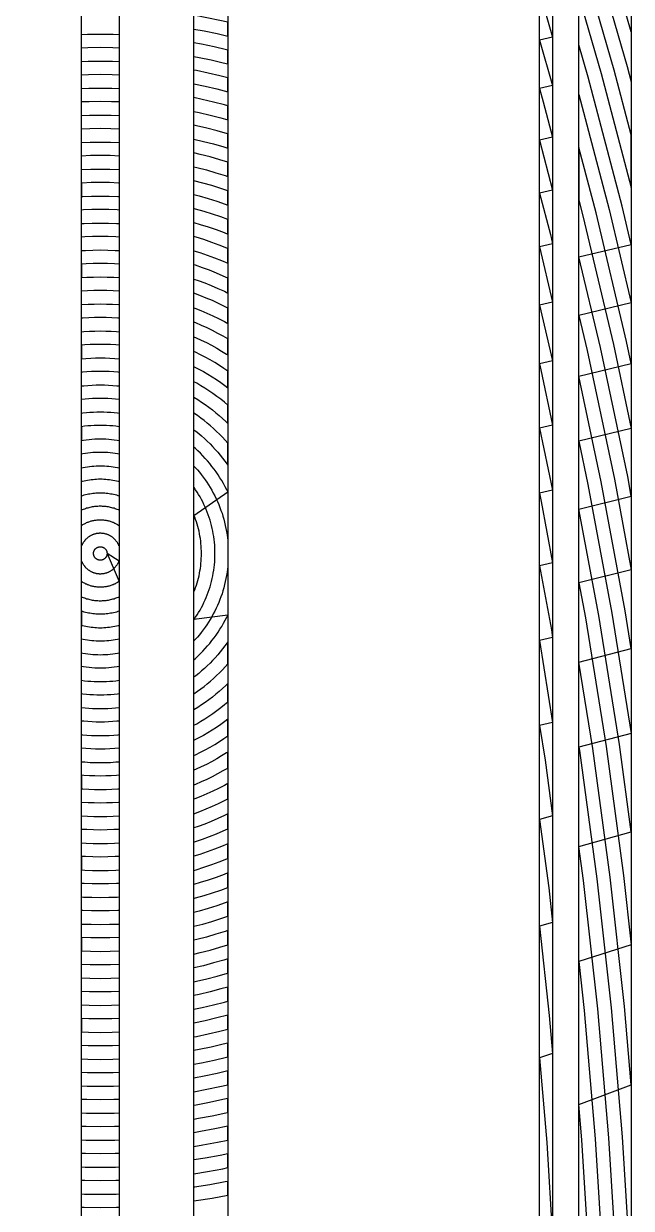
# Model space of a CAD drawing. Header units: metres. Extents: x 100 to 171, y -146 to -25.
# Drawn here: x 162.73 to 170.84, y -81.17 to -65.36 of the extents above; entities that cross this region are included whole.
import ezdxf

# ---------------------------------------------------------------- set-up
doc = ezdxf.new("R2010")
doc.units = ezdxf.units.M

msp = doc.modelspace()

# ---------------------------------------------------------------- linework, layer by layer
for points in [[(170.135, -145.4), (170.135, -25.4)], [(170.835, -25.379), (170.835, -145.421)], [(101.135, -25.575), (169.785, -25.575), (169.785, -145.225)], [(169.609, -144.412), (169.609, -26.275)], [(165.451, -47.925), (165.451, -93.575), (165.427, -93.723), (165.381, -93.865), (165.313, -93.998), (165.225, -94.119), (150.349, -108.995)], [(165, -93.5), (165, -48)], [(164, -48.207), (164, -93.293), (149.523, -107.77)], [(170.835, -65.473), (170.454, -64.16), (170.135, -63.152), (170.135, -62.556), (170.627, -64.108), (170.835, -64.826)], [(170.135, -64.997), (170.434, -66.029), (170.835, -67.55), (170.835, -66.844), (170.608, -65.981), (170.135, -64.351), (170.135, -63.748), (170.282, -64.212), (170.781, -65.933), (170.835, -66.138)], [(163.5, -92.864), (163.5, -63.999)], [(169.609, -64.936), (169.785, -65.541), (169.609, -65.582), (169.785, -66.187), (169.609, -66.228), (169.66, -66.404), (169.785, -66.876), (169.609, -66.917), (169.785, -67.583), (169.609, -67.623), (169.755, -68.177), (169.785, -68.301), (169.609, -68.341), (169.785, -69.08), (169.609, -69.12), (169.785, -69.859), (169.609, -69.899), (169.629, -69.982), (169.785, -70.718), (169.609, -70.758), (169.785, -71.587), (169.609, -71.627), (169.633, -71.736), (169.785, -72.555), (169.609, -72.595), (169.769, -73.45), (169.785, -73.552), (169.609, -73.594), (169.785, -74.685), (169.609, -74.727), (169.684, -75.188), (169.785, -75.934), (169.609, -75.98), (169.734, -76.893), (169.785, -77.357), (169.609, -77.407), (169.741, -78.595), (169.785, -79.103), (169.609, -79.163), (169.707, -80.292), (169.785, -81.566)], [(165, -65.433), (165.137, -65.458), (165.308, -65.495), (165.451, -65.529), (165.451, -65.344), (165.347, -65.319), (165.172, -65.282), (165, -65.25)], [(163.5, -65.507), (163.58, -65.504), (163.75, -65.502), (163.92, -65.504), (164, -65.507), (164, -65.687), (163.916, -65.684), (163.75, -65.682), (163.584, -65.684), (163.5, -65.687)], [(165, -66.165), (165.15, -66.197), (165.303, -66.233), (165.451, -66.272), (165.451, -66.086), (165.346, -66.059), (165.189, -66.022), (165.032, -65.988), (165, -65.982), (165, -65.799), (165.067, -65.812), (165.229, -65.846), (165.39, -65.884), (165.451, -65.9), (165.451, -65.714), (165.434, -65.71), (165.268, -65.67), (165.102, -65.635), (165, -65.616)], [(170.64, -81.951), (170.535, -80.229), (170.387, -78.51), (170.196, -76.796), (170.135, -76.344), (170.835, -76.148), (170.676, -74.981), (170.4, -73.26), (170.135, -71.839), (170.835, -71.666), (170.787, -71.406), (170.422, -69.684), (170.135, -68.475), (170.835, -68.307), (170.714, -67.796), (170.261, -66.077), (170.135, -65.644)], [(163.5, -65.867), (163.589, -65.864), (163.75, -65.862), (163.911, -65.864), (164, -65.867), (164, -66.047), (163.907, -66.044), (163.75, -66.042), (163.593, -66.044), (163.5, -66.047)], [(163.5, -66.227), (163.598, -66.224), (163.75, -66.222), (163.902, -66.224), (164, -66.227), (164, -66.407), (163.898, -66.404), (163.75, -66.402), (163.602, -66.404), (163.5, -66.407)], [(165, -66.533), (165.071, -66.548), (165.215, -66.583), (165.358, -66.62), (165.451, -66.647), (165.451, -66.46), (165.406, -66.447), (165.259, -66.408), (165.111, -66.373), (165, -66.349)], [(170.135, -66.307), (170.539, -67.84), (170.835, -69.086), (170.135, -69.254), (170.246, -69.723), (170.61, -71.441), (170.835, -72.649), (170.135, -72.822), (170.222, -73.291), (170.498, -75.007), (170.732, -76.73), (170.835, -77.656), (170.135, -77.875), (170.207, -78.528), (170.355, -80.242), (170.461, -81.96)], [(163.5, -66.588), (163.606, -66.584), (163.75, -66.582), (163.894, -66.584), (164, -66.588), (164, -66.768), (163.889, -66.764), (163.75, -66.762), (163.611, -66.764), (163.5, -66.768)], [(165, -66.902), (165.128, -66.932), (165.262, -66.967), (165.396, -67.006), (165.451, -67.023), (165.451, -66.835), (165.448, -66.834), (165.31, -66.794), (165.171, -66.757), (165.032, -66.724), (165, -66.717)], [(163.5, -66.948), (163.615, -66.944), (163.75, -66.942), (163.885, -66.944), (164, -66.948), (164, -67.128), (163.88, -67.123), (163.75, -67.122), (163.62, -67.123), (163.5, -67.128)], [(170.281, -81.969), (170.176, -80.256), (170.135, -79.785), (170.835, -79.523), (170.745, -78.475), (170.554, -76.752), (170.32, -75.033), (170.135, -73.882), (170.835, -73.7), (170.754, -73.198), (170.434, -71.476), (170.135, -70.066), (170.835, -69.896), (170.773, -69.605), (170.365, -67.884), (170.135, -67.013), (170.135, -67.719), (170.19, -67.927), (170.598, -69.644), (170.835, -70.765), (170.135, -70.935), (170.257, -71.512), (170.577, -73.229), (170.835, -74.833), (170.135, -75.015), (170.142, -75.06), (170.375, -76.774), (170.566, -78.493), (170.714, -80.216), (170.82, -81.942)], [(165, -67.643), (165.07, -67.661), (165.187, -67.695), (165.303, -67.732), (165.418, -67.771), (165.451, -67.783), (165.451, -67.592), (165.359, -67.561), (165.239, -67.523), (165.118, -67.488), (165, -67.457), (165, -67.271), (165.04, -67.281), (165.166, -67.314), (165.291, -67.351), (165.416, -67.39), (165.451, -67.402), (165.451, -67.212), (165.344, -67.178), (165.214, -67.141), (165.084, -67.106), (165, -67.087)], [(163.5, -67.308), (163.624, -67.303), (163.75, -67.302), (163.876, -67.303), (164, -67.308), (164, -67.488), (163.993, -67.488), (163.871, -67.483), (163.75, -67.482), (163.629, -67.483), (163.507, -67.488), (163.5, -67.488), (163.5, -67.669), (163.516, -67.668), (163.633, -67.663), (163.75, -67.662), (163.867, -67.663), (163.984, -67.668), (164, -67.669), (164, -67.849), (163.975, -67.847), (163.863, -67.843), (163.75, -67.842), (163.637, -67.843), (163.525, -67.847), (163.5, -67.849)], [(165, -68.016), (165.082, -68.04), (165.19, -68.074), (165.296, -68.11), (165.402, -68.149), (165.451, -68.169), (165.451, -67.975), (165.357, -67.941), (165.246, -67.903), (165.135, -67.867), (165.022, -67.835), (165, -67.829)], [(163.5, -68.029), (163.534, -68.027), (163.642, -68.023), (163.75, -68.022), (163.858, -68.023), (163.966, -68.027), (164, -68.029), (164, -68.21), (163.958, -68.207), (163.854, -68.203), (163.75, -68.202), (163.646, -68.203), (163.542, -68.207), (163.5, -68.21)], [(165, -68.391), (165.077, -68.415), (165.175, -68.449), (165.272, -68.485), (165.369, -68.524), (165.451, -68.559), (165.451, -68.363), (165.438, -68.358), (165.337, -68.317), (165.236, -68.28), (165.133, -68.244), (165.03, -68.212), (165, -68.203)], [(163.5, -68.39), (163.551, -68.387), (163.651, -68.383), (163.75, -68.382), (163.849, -68.383), (163.949, -68.387), (164, -68.39), (164, -68.57), (163.94, -68.567), (163.845, -68.563), (163.75, -68.562), (163.655, -68.563), (163.56, -68.567), (163.5, -68.57), (163.5, -68.751), (163.569, -68.746), (163.659, -68.743), (163.75, -68.742), (163.841, -68.743), (163.931, -68.746), (164, -68.751), (164, -68.931), (163.922, -68.926), (163.836, -68.923), (163.75, -68.922), (163.664, -68.923), (163.578, -68.926), (163.5, -68.931)], [(165, -69.152), (165.013, -69.157), (165.093, -69.189), (165.172, -69.223), (165.251, -69.259), (165.328, -69.297), (165.405, -69.336), (165.451, -69.362), (165.451, -69.157), (165.409, -69.136), (165.328, -69.096), (165.245, -69.058), (165.162, -69.023), (165.078, -68.989), (165, -68.96), (165, -68.77), (165.054, -68.788), (165.143, -68.821), (165.231, -68.856), (165.318, -68.894), (165.405, -68.933), (165.451, -68.956), (165.451, -68.756), (165.391, -68.729), (165.3, -68.69), (165.208, -68.653), (165.114, -68.619), (165.02, -68.586), (165, -68.58)], [(163.5, -69.111), (163.505, -69.111), (163.587, -69.106), (163.668, -69.103), (163.75, -69.102), (163.832, -69.103), (163.913, -69.106), (163.995, -69.111), (164, -69.111), (164, -69.292), (163.982, -69.29), (163.905, -69.286), (163.827, -69.283), (163.75, -69.282), (163.673, -69.283), (163.595, -69.286), (163.518, -69.29), (163.5, -69.292)], [(165, -69.541), (165.027, -69.552), (165.097, -69.584), (165.166, -69.618), (165.235, -69.654), (165.303, -69.691), (165.369, -69.73), (165.435, -69.771), (165.451, -69.781), (165.451, -69.569), (165.391, -69.534), (165.32, -69.495), (165.247, -69.457), (165.174, -69.422), (165.099, -69.388), (165.024, -69.355), (165, -69.346)], [(163.5, -69.473), (163.532, -69.47), (163.604, -69.465), (163.677, -69.463), (163.75, -69.462), (163.823, -69.463), (163.896, -69.465), (163.968, -69.47), (164, -69.473), (164, -69.653), (163.955, -69.649), (163.887, -69.645), (163.818, -69.643), (163.75, -69.642), (163.682, -69.643), (163.613, -69.645), (163.545, -69.649), (163.5, -69.653), (163.5, -69.834), (163.558, -69.829), (163.622, -69.825), (163.686, -69.823), (163.75, -69.822), (163.814, -69.823), (163.878, -69.825), (163.942, -69.829), (164, -69.834), (164, -70.015), (163.988, -70.014), (163.929, -70.008), (163.869, -70.005), (163.81, -70.003), (163.75, -70.002), (163.69, -70.003), (163.631, -70.005), (163.571, -70.008), (163.512, -70.014), (163.5, -70.015)], [(165, -69.938), (165.004, -69.94), (165.065, -69.971), (165.125, -70.004), (165.184, -70.039), (165.243, -70.075), (165.3, -70.112), (165.357, -70.151), (165.412, -70.191), (165.451, -70.22), (165.451, -69.997), (165.4, -69.962), (165.339, -69.923), (165.277, -69.884), (165.214, -69.848), (165.15, -69.813), (165.085, -69.779), (165.02, -69.747), (165, -69.738)], [(163.5, -70.196), (163.529, -70.193), (163.584, -70.188), (163.64, -70.185), (163.695, -70.183), (163.75, -70.182), (163.805, -70.183), (163.86, -70.185), (163.916, -70.188), (163.971, -70.193), (164, -70.196), (164, -70.377), (163.953, -70.372), (163.902, -70.367), (163.852, -70.364), (163.801, -70.362), (163.75, -70.362), (163.699, -70.362), (163.648, -70.364), (163.598, -70.367), (163.547, -70.372), (163.5, -70.377)], [(165, -70.348), (165.05, -70.379), (165.1, -70.411), (165.149, -70.445), (165.198, -70.48), (165.245, -70.516), (165.292, -70.553), (165.337, -70.592), (165.382, -70.631), (165.426, -70.672), (165.451, -70.696), (165.451, -70.452), (165.406, -70.414), (165.356, -70.374), (165.305, -70.335), (165.253, -70.298), (165.2, -70.262), (165.146, -70.227), (165.092, -70.193), (165.036, -70.161), (165, -70.141)], [(163.5, -70.559), (163.519, -70.556), (163.565, -70.551), (163.611, -70.547), (163.657, -70.544), (163.704, -70.542), (163.75, -70.542), (163.796, -70.542), (163.843, -70.544), (163.889, -70.547), (163.935, -70.551), (163.981, -70.556), (164, -70.559), (164, -70.74), (163.959, -70.735), (163.918, -70.73), (163.876, -70.727), (163.834, -70.724), (163.792, -70.722), (163.75, -70.722), (163.708, -70.722), (163.666, -70.724), (163.624, -70.727), (163.582, -70.73), (163.541, -70.735), (163.5, -70.74), (163.5, -70.923), (163.526, -70.918), (163.563, -70.913), (163.6, -70.909), (163.637, -70.906), (163.675, -70.904), (163.712, -70.902), (163.75, -70.902), (163.788, -70.902), (163.825, -70.904), (163.863, -70.906), (163.9, -70.909), (163.937, -70.913), (163.974, -70.918), (164, -70.923), (164, -71.105), (163.981, -71.102), (163.948, -71.096), (163.915, -71.092), (163.882, -71.088), (163.849, -71.086), (163.816, -71.083), (163.783, -71.082), (163.75, -71.082), (163.717, -71.082), (163.684, -71.083), (163.651, -71.086), (163.618, -71.088), (163.585, -71.092), (163.552, -71.096), (163.519, -71.102), (163.5, -71.105)], [(165, -70.782), (165.024, -70.8), (165.063, -70.832), (165.102, -70.864), (165.14, -70.898), (165.177, -70.933), (165.214, -70.968), (165.249, -71.005), (165.284, -71.042), (165.317, -71.08), (165.35, -71.119), (165.382, -71.158), (165.413, -71.199), (165.442, -71.24), (165.451, -71.252), (165.451, -70.959), (165.417, -70.921), (165.38, -70.88), (165.341, -70.841), (165.301, -70.802), (165.261, -70.765), (165.22, -70.728), (165.177, -70.693), (165.134, -70.658), (165.09, -70.625), (165.046, -70.592), (165, -70.561)], [(165, -72.941), (165.01, -72.918), (165.021, -72.887), (165.032, -72.855), (165.042, -72.824), (165.051, -72.792), (165.06, -72.76), (165.067, -72.728), (165.074, -72.695), (165.08, -72.663), (165.085, -72.63), (165.09, -72.597), (165.093, -72.564), (165.096, -72.531), (165.098, -72.498), (165.1, -72.465), (165.1, -72.432), (165.1, -72.432), (165.1, -72.432), (165.1, -72.399), (165.098, -72.366), (165.096, -72.333), (165.093, -72.3), (165.09, -72.267), (165.085, -72.234), (165.08, -72.201), (165.074, -72.168), (165.067, -72.136), (165.06, -72.104), (165.051, -72.072), (165.042, -72.04), (165.032, -72.008), (165.021, -71.977), (165.01, -71.946), (165, -71.923), (165.451, -71.607), (165.438, -71.582), (165.417, -71.541), (165.394, -71.5), (165.371, -71.46), (165.347, -71.421), (165.321, -71.382), (165.295, -71.344), (165.268, -71.306), (165.24, -71.269), (165.211, -71.233), (165.181, -71.197), (165.15, -71.163), (165.119, -71.129), (165.086, -71.095), (165.053, -71.063), (165.019, -71.031), (165, -71.015)], [(163.5, -71.289), (163.522, -71.284), (163.55, -71.279), (163.578, -71.275), (163.607, -71.271), (163.635, -71.268), (163.664, -71.265), (163.693, -71.263), (163.721, -71.262), (163.75, -71.262), (163.779, -71.262), (163.807, -71.263), (163.836, -71.265), (163.865, -71.268), (163.893, -71.271), (163.922, -71.275), (163.95, -71.279), (163.978, -71.284), (164, -71.289), (164, -71.474), (163.991, -71.472), (163.967, -71.466), (163.943, -71.461), (163.919, -71.456), (163.895, -71.453), (163.871, -71.449), (163.847, -71.447), (163.823, -71.445), (163.799, -71.443), (163.774, -71.442), (163.75, -71.442), (163.726, -71.442), (163.701, -71.443), (163.677, -71.445), (163.653, -71.447), (163.629, -71.449), (163.605, -71.453), (163.581, -71.456), (163.557, -71.461), (163.533, -71.466), (163.509, -71.472), (163.5, -71.474)], [(165, -71.265), (165.017, -71.284), (165.045, -71.315), (165.072, -71.347), (165.098, -71.38), (165.123, -71.413), (165.148, -71.447), (165.172, -71.482), (165.195, -71.517), (165.217, -71.553), (165.238, -71.589), (165.258, -71.626), (165.277, -71.663), (165.296, -71.701), (165.313, -71.739), (165.33, -71.777), (165.345, -71.816), (165.36, -71.856), (165.374, -71.895), (165.386, -71.935), (165.398, -71.976), (165.409, -72.016), (165.418, -72.057), (165.427, -72.098), (165.435, -72.14), (165.441, -72.181), (165.447, -72.223), (165.451, -72.253), (165.451, -72.611), (165.447, -72.641), (165.441, -72.683), (165.435, -72.724), (165.427, -72.765), (165.418, -72.807), (165.409, -72.847), (165.398, -72.888), (165.386, -72.928), (165.374, -72.968), (165.36, -73.008), (165.345, -73.047), (165.33, -73.086), (165.313, -73.125), (165.296, -73.163), (165.277, -73.201), (165.258, -73.238), (165.238, -73.275), (165.217, -73.311), (165.195, -73.347), (165.172, -73.382), (165.148, -73.417), (165.123, -73.451), (165.098, -73.484), (165.072, -73.517), (165.045, -73.549), (165.017, -73.58), (165, -73.598)], [(165, -73.849), (165.019, -73.832), (165.053, -73.801), (165.086, -73.768), (165.119, -73.735), (165.15, -73.701), (165.181, -73.666), (165.211, -73.631), (165.24, -73.595), (165.268, -73.558), (165.295, -73.52), (165.321, -73.482), (165.347, -73.443), (165.371, -73.404), (165.394, -73.363), (165.417, -73.323), (165.438, -73.282), (165.451, -73.256), (165, -73.314), (165.001, -73.313), (165.022, -73.282), (165.043, -73.25), (165.062, -73.218), (165.081, -73.186), (165.099, -73.153), (165.117, -73.12), (165.133, -73.086), (165.149, -73.052), (165.164, -73.017), (165.177, -72.983), (165.191, -72.947), (165.203, -72.912), (165.214, -72.876), (165.225, -72.84), (165.234, -72.804), (165.243, -72.767), (165.251, -72.73), (165.257, -72.693), (165.263, -72.656), (165.268, -72.619), (165.273, -72.582), (165.276, -72.544), (165.278, -72.507), (165.28, -72.469), (165.28, -72.432), (165.28, -72.432), (165.28, -72.432), (165.28, -72.394), (165.278, -72.357), (165.276, -72.319), (165.273, -72.282), (165.268, -72.245), (165.263, -72.207), (165.257, -72.17), (165.251, -72.133), (165.243, -72.097), (165.234, -72.06), (165.225, -72.024), (165.214, -71.988), (165.203, -71.952), (165.191, -71.916), (165.177, -71.881), (165.164, -71.846), (165.149, -71.812), (165.133, -71.778), (165.117, -71.744), (165.099, -71.711), (165.081, -71.678), (165.062, -71.645), (165.043, -71.613), (165.022, -71.582), (165.001, -71.551), (165, -71.55)], [(163.5, -71.661), (163.515, -71.657), (163.534, -71.651), (163.553, -71.646), (163.573, -71.642), (163.592, -71.637), (163.612, -71.634), (163.631, -71.631), (163.651, -71.628), (163.671, -71.626), (163.69, -71.624), (163.71, -71.623), (163.73, -71.622), (163.75, -71.622), (163.77, -71.622), (163.79, -71.623), (163.81, -71.624), (163.829, -71.626), (163.849, -71.628), (163.869, -71.631), (163.888, -71.634), (163.908, -71.637), (163.927, -71.642), (163.947, -71.646), (163.966, -71.651), (163.985, -71.657), (164, -71.661), (164, -71.854), (163.991, -71.85), (163.977, -71.844), (163.962, -71.839), (163.948, -71.834), (163.933, -71.829), (163.918, -71.825), (163.903, -71.821), (163.888, -71.817), (163.873, -71.814), (163.858, -71.811), (163.842, -71.809), (163.827, -71.807), (163.812, -71.805), (163.796, -71.804), (163.781, -71.803), (163.765, -71.802), (163.75, -71.802), (163.735, -71.802), (163.719, -71.803), (163.704, -71.804), (163.688, -71.805), (163.673, -71.807), (163.658, -71.809), (163.642, -71.811), (163.627, -71.814), (163.612, -71.817), (163.597, -71.821), (163.582, -71.825), (163.567, -71.829), (163.552, -71.834), (163.538, -71.839), (163.523, -71.844), (163.509, -71.85), (163.5, -71.854)], [(163.5, -72.058), (163.509, -72.052), (163.519, -72.046), (163.528, -72.04), (163.538, -72.035), (163.548, -72.03), (163.558, -72.025), (163.568, -72.02), (163.578, -72.016), (163.588, -72.012), (163.598, -72.008), (163.609, -72.005), (163.619, -72.001), (163.63, -71.998), (163.641, -71.995), (163.651, -71.993), (163.662, -71.991), (163.673, -71.988), (163.684, -71.987), (163.695, -71.985), (163.706, -71.984), (163.717, -71.983), (163.728, -71.982), (163.739, -71.982), (163.75, -71.982), (163.761, -71.982), (163.772, -71.982), (163.783, -71.983), (163.794, -71.984), (163.805, -71.985), (163.816, -71.987), (163.827, -71.988), (163.838, -71.991), (163.849, -71.993), (163.859, -71.995), (163.87, -71.998), (163.881, -72.001), (163.891, -72.005), (163.902, -72.008), (163.912, -72.012), (163.922, -72.016), (163.932, -72.02), (163.942, -72.025), (163.952, -72.03), (163.962, -72.035), (163.972, -72.04), (163.981, -72.046), (163.991, -72.052), (164, -72.058), (164, -72.329), (163.999, -72.329), (163.997, -72.322), (163.994, -72.316), (163.991, -72.31), (163.988, -72.305), (163.985, -72.299), (163.982, -72.293), (163.978, -72.287), (163.974, -72.282), (163.971, -72.276), (163.967, -72.271), (163.963, -72.266), (163.959, -72.261), (163.954, -72.256), (163.95, -72.251), (163.946, -72.246), (163.941, -72.241), (163.936, -72.236), (163.931, -72.232), (163.926, -72.227), (163.921, -72.223), (163.916, -72.219), (163.911, -72.215), (163.905, -72.211), (163.9, -72.207), (163.894, -72.204), (163.889, -72.2), (163.883, -72.197), (163.877, -72.194), (163.871, -72.191), (163.865, -72.188), (163.859, -72.185), (163.853, -72.182), (163.847, -72.18), (163.841, -72.178), (163.835, -72.175), (163.828, -72.173), (163.822, -72.172), (163.816, -72.17), (163.809, -72.168), (163.803, -72.167), (163.796, -72.166), (163.79, -72.165), (163.783, -72.164), (163.776, -72.163), (163.77, -72.163), (163.763, -72.162), (163.757, -72.162), (163.75, -72.162), (163.743, -72.162), (163.737, -72.162), (163.73, -72.163), (163.724, -72.163), (163.717, -72.164), (163.71, -72.165), (163.704, -72.166), (163.697, -72.167), (163.691, -72.168), (163.684, -72.17), (163.678, -72.172), (163.672, -72.173), (163.665, -72.175), (163.659, -72.178), (163.653, -72.18), (163.647, -72.182), (163.641, -72.185), (163.635, -72.188), (163.629, -72.191), (163.623, -72.194), (163.617, -72.197), (163.611, -72.2), (163.606, -72.204), (163.6, -72.207), (163.595, -72.211), (163.589, -72.215), (163.584, -72.219), (163.579, -72.223), (163.574, -72.227), (163.569, -72.232), (163.564, -72.236), (163.559, -72.241), (163.554, -72.246), (163.55, -72.251), (163.546, -72.256), (163.541, -72.261), (163.537, -72.266), (163.533, -72.271), (163.529, -72.276), (163.526, -72.282), (163.522, -72.287), (163.518, -72.293), (163.515, -72.299), (163.512, -72.305), (163.509, -72.31), (163.506, -72.316), (163.503, -72.322), (163.501, -72.329), (163.5, -72.329)], [(163.5, -72.534), (163.501, -72.535), (163.503, -72.541), (163.506, -72.547), (163.509, -72.553), (163.512, -72.559), (163.515, -72.565), (163.518, -72.571), (163.522, -72.576), (163.526, -72.582), (163.529, -72.587), (163.533, -72.593), (163.537, -72.598), (163.541, -72.603), (163.546, -72.608), (163.55, -72.613), (163.554, -72.618), (163.559, -72.623), (163.564, -72.627), (163.569, -72.632), (163.574, -72.636), (163.579, -72.641), (163.584, -72.645), (163.589, -72.649), (163.595, -72.653), (163.6, -72.656), (163.606, -72.66), (163.611, -72.663), (163.617, -72.667), (163.623, -72.67), (163.629, -72.673), (163.635, -72.676), (163.641, -72.679), (163.647, -72.681), (163.653, -72.684), (163.659, -72.686), (163.665, -72.688), (163.672, -72.69), (163.678, -72.692), (163.684, -72.694), (163.691, -72.695), (163.697, -72.697), (163.704, -72.698), (163.71, -72.699), (163.717, -72.7), (163.724, -72.701), (163.73, -72.701), (163.737, -72.702), (163.743, -72.702), (163.75, -72.702), (163.757, -72.702), (163.763, -72.702), (163.77, -72.701), (163.776, -72.701), (163.783, -72.7), (163.79, -72.699), (163.796, -72.698), (163.803, -72.697), (163.809, -72.695), (163.816, -72.694), (163.822, -72.692), (163.828, -72.69), (163.835, -72.688), (163.841, -72.686), (163.847, -72.684), (163.853, -72.681), (163.859, -72.679), (163.865, -72.676), (163.871, -72.673), (163.877, -72.67), (163.883, -72.667), (163.889, -72.663), (163.894, -72.66), (163.9, -72.656), (163.905, -72.653), (163.911, -72.649), (163.916, -72.645), (163.921, -72.641), (163.926, -72.636), (163.931, -72.632), (163.936, -72.627), (163.941, -72.623), (163.946, -72.618), (163.95, -72.613), (163.954, -72.608), (163.959, -72.603), (163.963, -72.598), (163.967, -72.593), (163.971, -72.587), (163.974, -72.582), (163.978, -72.576), (163.982, -72.571), (163.985, -72.565), (163.988, -72.559), (163.991, -72.553), (163.994, -72.547), (163.997, -72.541), (163.999, -72.535), (164, -72.534), (163.84, -72.432), (163.84, -72.434), (163.84, -72.436), (163.84, -72.438), (163.84, -72.441), (163.839, -72.443), (163.839, -72.445), (163.839, -72.447), (163.838, -72.449), (163.838, -72.452), (163.837, -72.454), (163.837, -72.456), (163.836, -72.458), (163.835, -72.46), (163.835, -72.462), (163.834, -72.464), (163.833, -72.466), (163.832, -72.468), (163.831, -72.47), (163.83, -72.472), (163.829, -72.474), (163.828, -72.476), (163.827, -72.478), (163.826, -72.48), (163.825, -72.482), (163.824, -72.484), (163.822, -72.485), (163.821, -72.487), (163.82, -72.489), (163.818, -72.491), (163.817, -72.492), (163.815, -72.494), (163.814, -72.496), (163.812, -72.497), (163.81, -72.499), (163.809, -72.5), (163.807, -72.501), (163.805, -72.503), (163.804, -72.504), (163.802, -72.505), (163.8, -72.507), (163.798, -72.508), (163.796, -72.509), (163.794, -72.51), (163.792, -72.511), (163.79, -72.512), (163.788, -72.513), (163.786, -72.514), (163.784, -72.515), (163.782, -72.516), (163.78, -72.517), (163.778, -72.517), (163.776, -72.518), (163.774, -72.519), (163.772, -72.519), (163.77, -72.52), (163.768, -72.52), (163.765, -72.521), (163.763, -72.521), (163.761, -72.521), (163.759, -72.521), (163.757, -72.522), (163.754, -72.522), (163.752, -72.522), (163.75, -72.522), (163.748, -72.522), (163.746, -72.522), (163.743, -72.522), (163.741, -72.521), (163.739, -72.521), (163.737, -72.521), (163.735, -72.521), (163.732, -72.52), (163.73, -72.52), (163.728, -72.519), (163.726, -72.519), (163.724, -72.518), (163.722, -72.517), (163.72, -72.517), (163.718, -72.516), (163.716, -72.515), (163.714, -72.514), (163.712, -72.513), (163.71, -72.512), (163.708, -72.511), (163.706, -72.51), (163.704, -72.509), (163.702, -72.508), (163.7, -72.507), (163.698, -72.505), (163.696, -72.504), (163.695, -72.503), (163.693, -72.501), (163.691, -72.5), (163.69, -72.499), (163.688, -72.497), (163.686, -72.496), (163.685, -72.494), (163.683, -72.492), (163.682, -72.491), (163.68, -72.489), (163.679, -72.487), (163.678, -72.485), (163.676, -72.484), (163.675, -72.482), (163.674, -72.48), (163.673, -72.478), (163.672, -72.476), (163.671, -72.474), (163.67, -72.472), (163.669, -72.47), (163.668, -72.468), (163.667, -72.466), (163.666, -72.464), (163.665, -72.462), (163.665, -72.46), (163.664, -72.458), (163.663, -72.456), (163.663, -72.454), (163.662, -72.452), (163.662, -72.449), (163.661, -72.447), (163.661, -72.445), (163.661, -72.443), (163.66, -72.441), (163.66, -72.438), (163.66, -72.436), (163.66, -72.434), (163.66, -72.432), (163.66, -72.43), (163.66, -72.427), (163.66, -72.425), (163.66, -72.423), (163.661, -72.421), (163.661, -72.419), (163.661, -72.416), (163.662, -72.414), (163.662, -72.412), (163.663, -72.41), (163.663, -72.408), (163.664, -72.406), (163.665, -72.404), (163.665, -72.402), (163.666, -72.399), (163.667, -72.397), (163.668, -72.395), (163.669, -72.393), (163.67, -72.391), (163.671, -72.389), (163.672, -72.388), (163.673, -72.386), (163.674, -72.384), (163.675, -72.382), (163.676, -72.38), (163.678, -72.378), (163.679, -72.376), (163.68, -72.375), (163.682, -72.373), (163.683, -72.371), (163.685, -72.37), (163.686, -72.368), (163.688, -72.367), (163.69, -72.365), (163.691, -72.364), (163.693, -72.362), (163.695, -72.361), (163.696, -72.36), (163.698, -72.358), (163.7, -72.357), (163.702, -72.356), (163.704, -72.355), (163.706, -72.354), (163.708, -72.352), (163.71, -72.351), (163.712, -72.351), (163.714, -72.35), (163.716, -72.349), (163.718, -72.348), (163.72, -72.347), (163.722, -72.346), (163.724, -72.346), (163.726, -72.345), (163.728, -72.345), (163.73, -72.344), (163.732, -72.344), (163.735, -72.343), (163.737, -72.343), (163.739, -72.343), (163.741, -72.342), (163.743, -72.342), (163.746, -72.342), (163.748, -72.342), (163.75, -72.342), (163.752, -72.342), (163.754, -72.342), (163.757, -72.342), (163.759, -72.342), (163.761, -72.343), (163.763, -72.343), (163.765, -72.343), (163.768, -72.344), (163.77, -72.344), (163.772, -72.345), (163.774, -72.345), (163.776, -72.346), (163.778, -72.346), (163.78, -72.347), (163.782, -72.348), (163.784, -72.349), (163.786, -72.35), (163.788, -72.351), (163.79, -72.351), (163.792, -72.352), (163.794, -72.354), (163.796, -72.355), (163.798, -72.356), (163.8, -72.357), (163.802, -72.358), (163.804, -72.36), (163.805, -72.361), (163.807, -72.362), (163.809, -72.364), (163.81, -72.365), (163.812, -72.367), (163.814, -72.368), (163.815, -72.37), (163.817, -72.371), (163.818, -72.373), (163.82, -72.375), (163.821, -72.376), (163.822, -72.378), (163.824, -72.38), (163.825, -72.382), (163.826, -72.384), (163.827, -72.386), (163.828, -72.388), (163.829, -72.389), (163.83, -72.391), (163.831, -72.393), (163.832, -72.395), (163.833, -72.397), (163.834, -72.399), (163.835, -72.402), (163.835, -72.404), (163.836, -72.406), (163.837, -72.408), (163.837, -72.41), (163.838, -72.412), (163.838, -72.414), (163.839, -72.416), (163.839, -72.419), (163.839, -72.421), (163.84, -72.423), (163.84, -72.425), (163.84, -72.427), (163.84, -72.43), (163.84, -72.432), (164, -72.806), (163.991, -72.812), (163.981, -72.818), (163.972, -72.823), (163.962, -72.829), (163.952, -72.834), (163.942, -72.839), (163.932, -72.843), (163.922, -72.848), (163.912, -72.852), (163.902, -72.856), (163.891, -72.859), (163.881, -72.862), (163.87, -72.866), (163.859, -72.868), (163.849, -72.871), (163.838, -72.873), (163.827, -72.875), (163.816, -72.877), (163.805, -72.878), (163.794, -72.88), (163.783, -72.881), (163.772, -72.881), (163.761, -72.882), (163.75, -72.882), (163.739, -72.882), (163.728, -72.881), (163.717, -72.881), (163.706, -72.88), (163.695, -72.878), (163.684, -72.877), (163.673, -72.875), (163.662, -72.873), (163.651, -72.871), (163.641, -72.868), (163.63, -72.866), (163.619, -72.862), (163.609, -72.859), (163.598, -72.856), (163.588, -72.852), (163.578, -72.848), (163.568, -72.843), (163.558, -72.839), (163.548, -72.834), (163.538, -72.829), (163.528, -72.823), (163.519, -72.818), (163.509, -72.812), (163.5, -72.806)], [(163.5, -73.01), (163.509, -73.014), (163.523, -73.02), (163.538, -73.025), (163.552, -73.03), (163.567, -73.035), (163.582, -73.039), (163.597, -73.043), (163.612, -73.047), (163.627, -73.05), (163.642, -73.053), (163.658, -73.055), (163.673, -73.057), (163.688, -73.059), (163.704, -73.06), (163.719, -73.061), (163.735, -73.062), (163.75, -73.062), (163.765, -73.062), (163.781, -73.061), (163.796, -73.06), (163.812, -73.059), (163.827, -73.057), (163.842, -73.055), (163.858, -73.053), (163.873, -73.05), (163.888, -73.047), (163.903, -73.043), (163.918, -73.039), (163.933, -73.035), (163.948, -73.03), (163.962, -73.025), (163.977, -73.02), (163.991, -73.014), (164, -73.01), (164, -73.202), (163.985, -73.207), (163.966, -73.213), (163.947, -73.218), (163.927, -73.222), (163.908, -73.226), (163.888, -73.23), (163.869, -73.233), (163.849, -73.236), (163.829, -73.238), (163.81, -73.24), (163.79, -73.241), (163.77, -73.242), (163.75, -73.242), (163.73, -73.242), (163.71, -73.241), (163.69, -73.24), (163.671, -73.238), (163.651, -73.236), (163.631, -73.233), (163.612, -73.23), (163.592, -73.226), (163.573, -73.222), (163.553, -73.218), (163.534, -73.213), (163.515, -73.207), (163.5, -73.202), (163.5, -73.39), (163.509, -73.392), (163.533, -73.398), (163.557, -73.403), (163.581, -73.407), (163.605, -73.411), (163.629, -73.414), (163.653, -73.417), (163.677, -73.419), (163.701, -73.421), (163.726, -73.422), (163.75, -73.422), (163.774, -73.422), (163.799, -73.421), (163.823, -73.419), (163.847, -73.417), (163.871, -73.414), (163.895, -73.411), (163.919, -73.407), (163.943, -73.403), (163.967, -73.398), (163.991, -73.392), (164, -73.39), (164, -73.575), (163.978, -73.579), (163.95, -73.585), (163.922, -73.589), (163.893, -73.593), (163.865, -73.596), (163.836, -73.599), (163.807, -73.6), (163.779, -73.602), (163.75, -73.602), (163.721, -73.602), (163.693, -73.6), (163.664, -73.599), (163.635, -73.596), (163.607, -73.593), (163.578, -73.589), (163.55, -73.585), (163.522, -73.579), (163.5, -73.575)], [(165, -74.723), (165.036, -74.703), (165.092, -74.671), (165.146, -74.637), (165.2, -74.602), (165.253, -74.566), (165.305, -74.528), (165.356, -74.489), (165.406, -74.449), (165.451, -74.412), (165.451, -74.167), (165.426, -74.192), (165.382, -74.232), (165.337, -74.272), (165.292, -74.31), (165.245, -74.348), (165.198, -74.384), (165.149, -74.419), (165.1, -74.452), (165.05, -74.485), (165, -74.516), (165, -74.303), (165.046, -74.271), (165.09, -74.239), (165.134, -74.206), (165.177, -74.171), (165.22, -74.136), (165.261, -74.099), (165.301, -74.061), (165.341, -74.023), (165.38, -73.983), (165.417, -73.943), (165.451, -73.905), (165.451, -73.612), (165.442, -73.624), (165.413, -73.665), (165.382, -73.705), (165.35, -73.745), (165.317, -73.784), (165.284, -73.822), (165.249, -73.859), (165.214, -73.896), (165.177, -73.931), (165.14, -73.966), (165.102, -73.999), (165.063, -74.032), (165.024, -74.064), (165, -74.082)], [(163.5, -73.758), (163.519, -73.762), (163.552, -73.767), (163.585, -73.772), (163.618, -73.775), (163.651, -73.778), (163.684, -73.78), (163.717, -73.781), (163.75, -73.782), (163.783, -73.781), (163.816, -73.78), (163.849, -73.778), (163.882, -73.775), (163.915, -73.772), (163.948, -73.767), (163.981, -73.762), (164, -73.758), (164, -73.941), (163.974, -73.945), (163.937, -73.95), (163.9, -73.955), (163.863, -73.958), (163.825, -73.96), (163.788, -73.961), (163.75, -73.962), (163.712, -73.961), (163.675, -73.96), (163.637, -73.958), (163.6, -73.955), (163.563, -73.95), (163.526, -73.945), (163.5, -73.941)], [(163.5, -74.124), (163.541, -74.129), (163.582, -74.134), (163.624, -74.137), (163.666, -74.14), (163.708, -74.141), (163.75, -74.142), (163.792, -74.141), (163.834, -74.14), (163.876, -74.137), (163.918, -74.134), (163.959, -74.129), (164, -74.124), (164, -74.305), (163.981, -74.308), (163.935, -74.313), (163.889, -74.317), (163.843, -74.32), (163.796, -74.321), (163.75, -74.322), (163.704, -74.321), (163.657, -74.32), (163.611, -74.317), (163.565, -74.313), (163.519, -74.308), (163.5, -74.305)], [(163.5, -74.487), (163.547, -74.492), (163.598, -74.496), (163.648, -74.499), (163.699, -74.501), (163.75, -74.502), (163.801, -74.501), (163.852, -74.499), (163.902, -74.496), (163.953, -74.492), (164, -74.487), (164, -74.668), (163.971, -74.671), (163.916, -74.676), (163.86, -74.679), (163.805, -74.681), (163.75, -74.682), (163.695, -74.681), (163.64, -74.679), (163.584, -74.676), (163.529, -74.671), (163.5, -74.668)], [(165, -75.126), (165.02, -75.117), (165.085, -75.085), (165.15, -75.051), (165.214, -75.016), (165.277, -74.979), (165.339, -74.941), (165.4, -74.901), (165.451, -74.867), (165.451, -74.644), (165.412, -74.673), (165.357, -74.713), (165.3, -74.752), (165.243, -74.789), (165.184, -74.825), (165.125, -74.859), (165.065, -74.892), (165.004, -74.924), (165, -74.926)], [(163.5, -74.849), (163.512, -74.85), (163.571, -74.855), (163.631, -74.859), (163.69, -74.861), (163.75, -74.862), (163.81, -74.861), (163.869, -74.859), (163.929, -74.855), (163.988, -74.85), (164, -74.849), (164, -75.03), (163.942, -75.035), (163.878, -75.039), (163.814, -75.041), (163.75, -75.042), (163.686, -75.041), (163.622, -75.039), (163.558, -75.035), (163.5, -75.03)], [(165, -75.518), (165.024, -75.508), (165.099, -75.476), (165.174, -75.442), (165.247, -75.406), (165.32, -75.369), (165.391, -75.329), (165.451, -75.295), (165.451, -75.083), (165.435, -75.093), (165.369, -75.134), (165.303, -75.173), (165.235, -75.21), (165.166, -75.246), (165.097, -75.279), (165.027, -75.312), (165, -75.323)], [(163.5, -75.21), (163.545, -75.214), (163.613, -75.219), (163.682, -75.221), (163.75, -75.222), (163.818, -75.221), (163.887, -75.219), (163.955, -75.214), (164, -75.21), (164, -75.391), (163.968, -75.394), (163.896, -75.398), (163.823, -75.401), (163.75, -75.402), (163.677, -75.401), (163.604, -75.398), (163.532, -75.394), (163.5, -75.391), (163.5, -75.572), (163.518, -75.573), (163.595, -75.578), (163.673, -75.581), (163.75, -75.582), (163.827, -75.581), (163.905, -75.578), (163.982, -75.573), (164, -75.572), (164, -75.752), (163.995, -75.753), (163.913, -75.758), (163.832, -75.761), (163.75, -75.762), (163.668, -75.761), (163.587, -75.758), (163.505, -75.753), (163.5, -75.752)], [(165, -75.904), (165.078, -75.875), (165.162, -75.841), (165.245, -75.805), (165.328, -75.768), (165.409, -75.728), (165.451, -75.706), (165.451, -75.502), (165.405, -75.527), (165.328, -75.567), (165.251, -75.605), (165.172, -75.641), (165.093, -75.675), (165.013, -75.707), (165, -75.712)], [(163.5, -75.933), (163.578, -75.938), (163.664, -75.941), (163.75, -75.942), (163.836, -75.941), (163.922, -75.938), (164, -75.933), (164, -76.113), (163.931, -76.117), (163.841, -76.121), (163.75, -76.122), (163.659, -76.121), (163.569, -76.117), (163.5, -76.113)], [(165, -76.661), (165.03, -76.652), (165.133, -76.619), (165.236, -76.584), (165.337, -76.546), (165.438, -76.506), (165.451, -76.501), (165.451, -76.305), (165.369, -76.34), (165.272, -76.378), (165.175, -76.415), (165.077, -76.448), (165, -76.473), (165, -76.284), (165.02, -76.277), (165.114, -76.245), (165.208, -76.21), (165.3, -76.174), (165.391, -76.134), (165.451, -76.107), (165.451, -75.908), (165.405, -75.93), (165.318, -75.97), (165.231, -76.007), (165.143, -76.043), (165.054, -76.076), (165, -76.094)], [(163.5, -76.294), (163.56, -76.297), (163.655, -76.301), (163.75, -76.302), (163.845, -76.301), (163.94, -76.297), (164, -76.294), (164, -76.474), (163.949, -76.477), (163.849, -76.481), (163.75, -76.482), (163.651, -76.481), (163.551, -76.477), (163.5, -76.474), (163.5, -76.654), (163.542, -76.657), (163.646, -76.661), (163.75, -76.662), (163.854, -76.661), (163.958, -76.657), (164, -76.654), (164, -76.835), (163.966, -76.837), (163.858, -76.841), (163.75, -76.842), (163.642, -76.841), (163.534, -76.837), (163.5, -76.835)], [(165, -77.035), (165.022, -77.029), (165.135, -76.996), (165.246, -76.961), (165.357, -76.923), (165.451, -76.888), (165.451, -76.695), (165.402, -76.714), (165.296, -76.754), (165.19, -76.79), (165.082, -76.824), (165, -76.848)], [(163.5, -77.015), (163.525, -77.016), (163.637, -77.02), (163.75, -77.022), (163.863, -77.02), (163.975, -77.016), (164, -77.015), (164, -77.195), (163.984, -77.196), (163.867, -77.2), (163.75, -77.202), (163.633, -77.2), (163.516, -77.196), (163.5, -77.195)], [(165, -77.407), (165.118, -77.376), (165.239, -77.341), (165.359, -77.303), (165.451, -77.272), (165.451, -77.08), (165.418, -77.093), (165.303, -77.132), (165.187, -77.169), (165.07, -77.203), (165, -77.221)], [(163.5, -77.375), (163.507, -77.376), (163.629, -77.38), (163.75, -77.382), (163.871, -77.38), (163.993, -77.376), (164, -77.375), (164, -77.556), (163.876, -77.56), (163.75, -77.562), (163.624, -77.56), (163.5, -77.556), (163.5, -77.736), (163.62, -77.74), (163.75, -77.742), (163.88, -77.74), (164, -77.736), (164, -77.916), (163.885, -77.92), (163.75, -77.922), (163.615, -77.92), (163.5, -77.916)], [(165, -78.146), (165.032, -78.14), (165.171, -78.107), (165.31, -78.07), (165.448, -78.03), (165.451, -78.029), (165.451, -77.84), (165.396, -77.858), (165.262, -77.896), (165.128, -77.932), (165, -77.962), (165, -77.777), (165.084, -77.757), (165.214, -77.723), (165.344, -77.685), (165.451, -77.652), (165.451, -77.462), (165.416, -77.474), (165.291, -77.513), (165.166, -77.55), (165.04, -77.583), (165, -77.592)], [(163.5, -78.096), (163.611, -78.1), (163.75, -78.102), (163.889, -78.1), (164, -78.096), (164, -78.276), (163.894, -78.28), (163.75, -78.282), (163.606, -78.28), (163.5, -78.276)], [(165, -78.514), (165.111, -78.491), (165.259, -78.456), (165.406, -78.417), (165.451, -78.404), (165.451, -78.217), (165.358, -78.243), (165.215, -78.281), (165.071, -78.315), (165, -78.33)], [(163.5, -78.456), (163.602, -78.46), (163.75, -78.462), (163.898, -78.46), (164, -78.456), (164, -78.636), (163.902, -78.64), (163.75, -78.642), (163.598, -78.64), (163.5, -78.636), (163.5, -78.817), (163.593, -78.82), (163.75, -78.822), (163.907, -78.82), (164, -78.817), (164, -78.997), (163.911, -79), (163.75, -79.002), (163.589, -79), (163.5, -78.997)], [(165, -79.248), (165.102, -79.229), (165.268, -79.193), (165.434, -79.154), (165.451, -79.15), (165.451, -78.964), (165.39, -78.98), (165.229, -79.018), (165.067, -79.052), (165, -79.065), (165, -78.882), (165.032, -78.876), (165.189, -78.842), (165.346, -78.805), (165.451, -78.778), (165.451, -78.591), (165.303, -78.63), (165.15, -78.667), (165, -78.698)], [(163.5, -79.177), (163.584, -79.18), (163.75, -79.182), (163.916, -79.18), (164, -79.177), (164, -79.357), (163.92, -79.36), (163.75, -79.362), (163.58, -79.36), (163.5, -79.357)], [(165, -79.614), (165.172, -79.582), (165.347, -79.545), (165.451, -79.52), (165.451, -79.335), (165.308, -79.369), (165.137, -79.405), (165, -79.431)], [(163.5, -79.537), (163.576, -79.54), (163.75, -79.542), (163.924, -79.54), (164, -79.537), (164, -79.717), (163.929, -79.72), (163.75, -79.722), (163.571, -79.72), (163.5, -79.717)], [(165, -80.708), (165.181, -80.679), (165.383, -80.641), (165.451, -80.627), (165.451, -80.443), (165.348, -80.465), (165.15, -80.501), (165, -80.525), (165, -80.343), (165.119, -80.324), (165.313, -80.288), (165.451, -80.259), (165.451, -80.075), (165.278, -80.111), (165.089, -80.147), (165, -80.161), (165, -79.979), (165.058, -79.969), (165.242, -79.935), (165.426, -79.896), (165.451, -79.89), (165.451, -79.705), (165.387, -79.72), (165.207, -79.758), (165.027, -79.792), (165, -79.796)], [(163.5, -79.897), (163.567, -79.9), (163.75, -79.902), (163.933, -79.9), (164, -79.897), (164, -80.077), (163.938, -80.08), (163.75, -80.082), (163.562, -80.08), (163.5, -80.077)], [(163.5, -80.257), (163.558, -80.26), (163.75, -80.262), (163.942, -80.26), (164, -80.257), (164, -80.437), (163.947, -80.439), (163.75, -80.442), (163.553, -80.439), (163.5, -80.437)], [(163.5, -80.618), (163.549, -80.619), (163.75, -80.622), (163.951, -80.619), (164, -80.618), (164, -80.798), (163.955, -80.799), (163.75, -80.802), (163.545, -80.799), (163.5, -80.798)], [(165, -81.072), (165.031, -81.067), (165.242, -81.033), (165.451, -80.995), (165.451, -80.811), (165.418, -80.818), (165.212, -80.856), (165.005, -80.889), (165, -80.89)], [(163.5, -80.978), (163.54, -80.979), (163.75, -80.982), (163.96, -80.979), (164, -80.978), (164, -81.158), (163.964, -81.159), (163.75, -81.162), (163.536, -81.159), (163.5, -81.158)]]:
    msp.add_lwpolyline(points)

doc.saveas('drawing.dxf')
